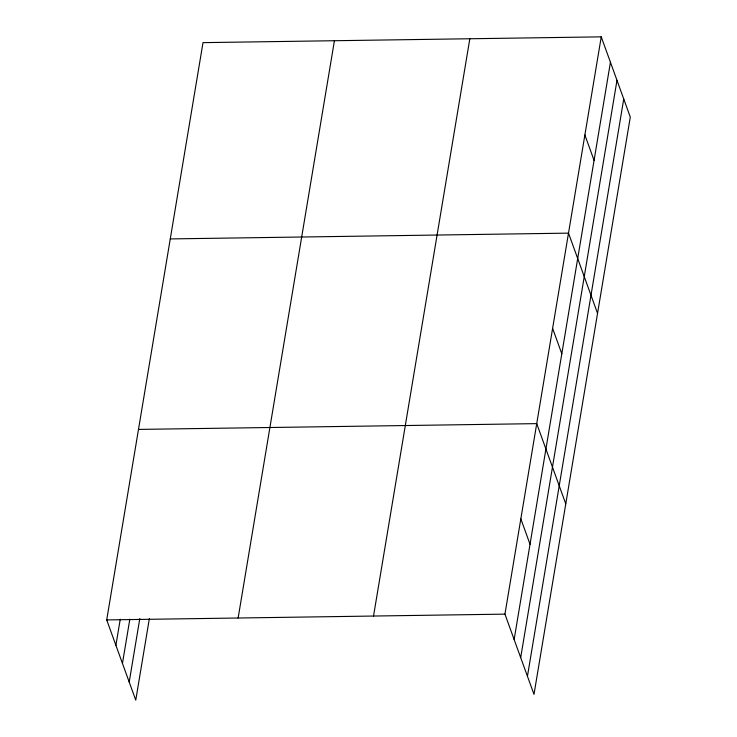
<?xml version="1.0" encoding="UTF-8"?>
<svg xmlns="http://www.w3.org/2000/svg" width="737" height="737" viewBox="0 0 737 737"><rect width="100%" height="100%" fill="white"/><g stroke="black" fill="none" stroke-linecap="round" stroke-linejoin="round"><path stroke-width="1.11" d="M149.371 618.509L135.755 700.15L106.708 619.918L203.007 42.635L601.245 36.85L630.292 117.082L533.993 694.365L504.946 614.133L601.245 36.85M115.902 645.308L120.251 619.227M122.453 663.401L129.832 619.181M129.205 682.047L139.8 618.555M238.134 618.011L334.423 40.728M373.53 616.049L469.828 38.757M514.14 639.523L610.439 62.24M520.691 657.616L616.989 80.333M527.443 676.271L623.742 98.979M170.265 238.917L568.503 233.132L597.55 313.354M138.492 429.413L536.729 423.628L565.767 503.859M106.708 619.918L504.946 614.133M584.874 134.991L594.068 160.371M552.612 328.38L561.806 353.769M520.838 518.885L530.032 544.274"/></g></svg>
